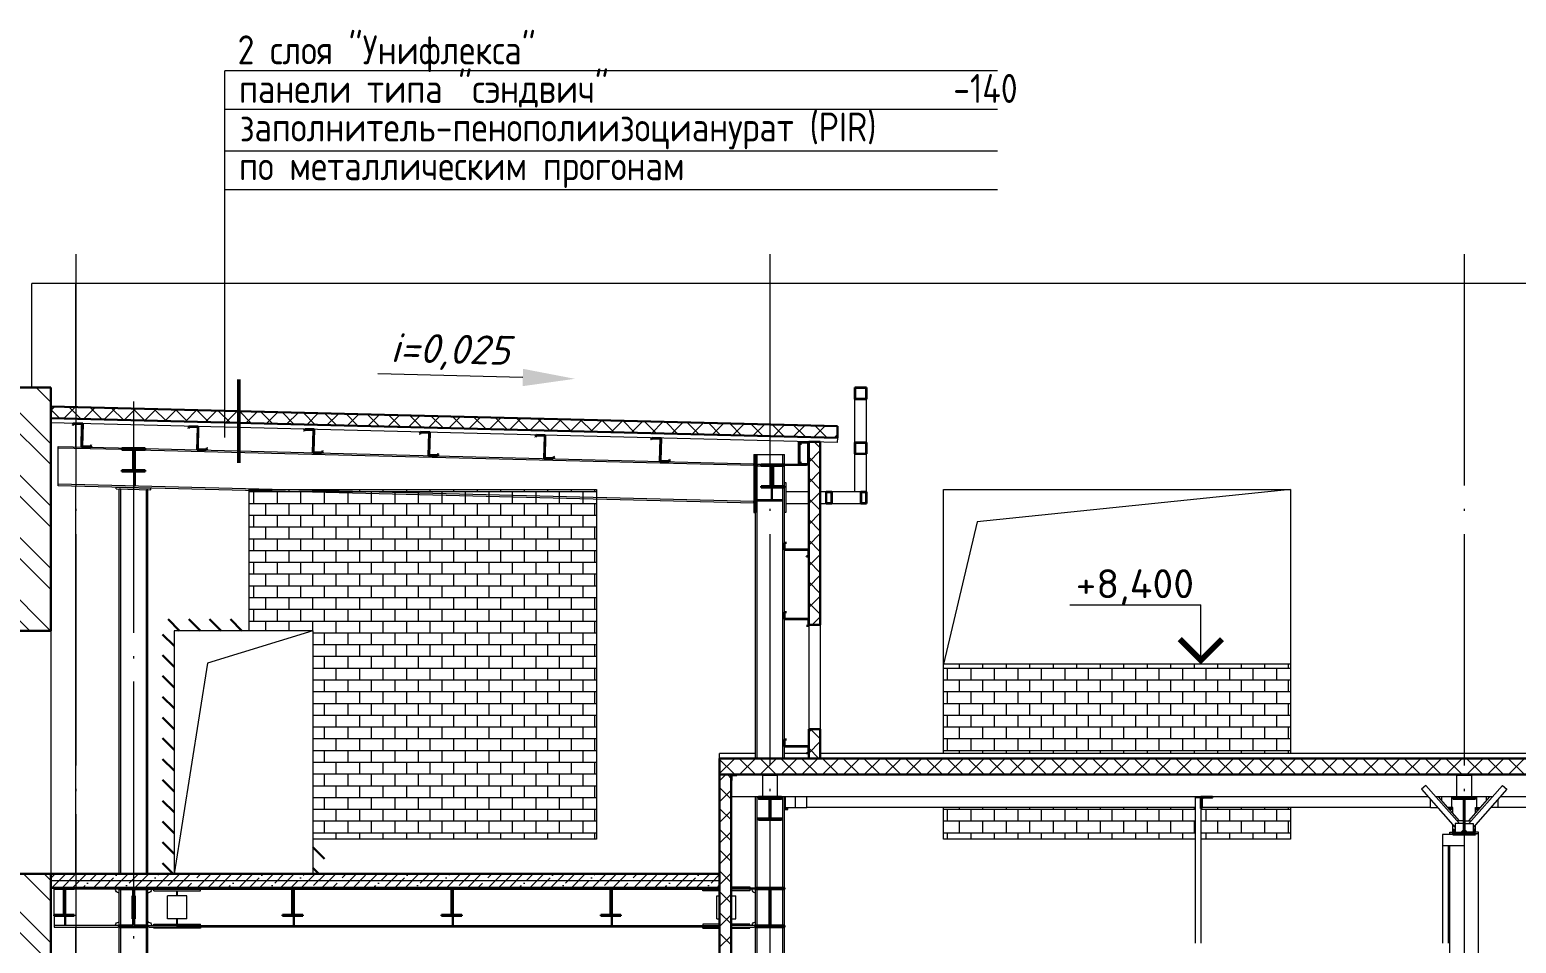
# Model space of a CAD drawing. Extents: x -965262 to 1142518, y -357520 to 71675.
# Drawn here: x -323423 to -310576, y -210171 to -202279 of the extents above; entities that cross this region are included whole.
import ezdxf

# ---------------------------------------------------------------- set-up
doc = ezdxf.new("R2010")
doc.units = 0
doc.header["$LTSCALE"] = 10
doc.linetypes.add('DOTE', pattern=[2.42, 2, -0.2, 0.02, -0.2])
doc.layers.get('0').update_dxf_attribs({"linetype": 'CONTINUOUS', "lineweight": 30})
doc.layers.add('DOTE', color=7, linetype='DOTE', lineweight=9)
doc.styles.add('GOST 2.304', font='isocpeur.ttf', dxfattribs={"width": 0.75, "height": 250})
pattern_1 = [(0, (-343532.66, -364156.34), (0, 101.6), []), (90, (-343532.66, -364156.34), (-101.6, 101.6), [101.6, -101.6])]
pattern_2 = [(45, (-343532.66, -364156.34), (-89.80256, 89.80256), []), (135, (-343532.66, -364156.34), (-89.80256, -89.80256), [])]

# ---------------------------------------------------------------- blocks, each defined once
blk = doc.blocks.new('ddd')
at = {"lineweight": 15}
for p, q in [((49952, 108785), (49852, 108785)), ((49852, 108782), (49852, 108785)), ((49852, 107885), (49852, 108782)), ((49952, 108782), (49952, 108785)), ((49952, 107885), (49952, 108782)), ((55632, 108432), (55638, 108433)), ((55637, 108247), (55632, 108432)), ((55638, 108433), (55643, 108248)), ((56632, 108457), (56638, 108458)), ((56636, 108272), (56632, 108457)), ((56638, 108458), (56642, 108273)), ((50427, 108120), (50427, 108315)), ((50427, 108315), (50433, 108315)), ((50439, 108315), (50433, 108315)), ((50433, 108315), (50433, 108120)), ((50433, 108120), (50433, 108315)), ((50439, 108120), (50439, 108315)), ((51633, 108332), (51639, 108333)), ((51638, 108147), (51633, 108332)), ((51639, 108333), (51644, 108148)), ((52633, 108357), (52639, 108358)), ((52638, 108172), (52633, 108357)), ((52639, 108358), (52644, 108173)), ((53633, 108382), (53639, 108383)), ((53637, 108197), (53633, 108382)), ((53639, 108383), (53643, 108198)), ((54632, 108407), (54638, 108408)), ((54637, 108222), (54632, 108407)), ((54638, 108408), (54643, 108223)), ((50812, 108207), (50562, 108207)), ((50562, 107445), (50562, 108207)), ((50576, 108121), (50576, 108207)), ((50798, 105582), (50798, 108207)), ((50827, 108207), (50812, 108207)), ((50812, 108207), (50812, 107707)), ((50812, 105582), (50812, 108207)), ((56087, 108259), (50827, 108127)), ((50827, 108113), (56267, 108249)), ((50827, 108207), (50827, 107707)), ((56087, 108259), (56087, 108261)), ((56087, 108261), (56187, 108261)), ((56183, 108247), (56174, 108247)), ((56174, 108247), (56174, 108073)), ((56174, 108231), (56183, 108231)), ((56837, 108277), (56187, 108261)), ((56287, 108250), (56837, 108263)), ((56837, 107937), (56837, 108277)), ((50372, 108120), (50562, 108120)), ((50372, 108114), (50372, 108120)), ((50562, 108114), (50372, 108114)), ((50427, 108120), (50433, 108120)), ((50576, 107933), (50576, 108109)), ((50666, 108091), (50675, 108091)), ((50675, 108109), (50675, 107933)), ((50762, 108121), (50797, 108121)), ((50797, 108109), (50762, 108109)), ((50797, 108121), (50797, 108109)), ((50827, 108113), (50827, 108127)), ((56174, 108091), (56183, 108091)), ((56174, 108061), (56174, 107936)), ((56183, 108061), (56183, 107936)), ((50562, 107965), (50550, 107965)), ((50550, 107965), (50550, 107705)), ((50576, 105582), (50576, 107921)), ((50666, 107951), (50675, 107951)), ((50666, 107815), (50666, 107921)), ((50675, 107921), (50675, 107815)), ((50827, 107801), (56837, 107951)), ((50827, 107787), (56837, 107937)), ((56336, 107925), (56036, 107917)), ((56037, 107902), (56036, 107917)), ((56183, 107936), (56174, 107936)), ((56337, 107910), (56336, 107925)), ((49852, 107885), (49952, 107885)), ((49855, 107885), (49852, 107885)), ((49852, 107885), (49852, 107785)), ((49855, 107885), (50252, 107885)), ((49855, 107785), (49855, 107885)), ((49855, 107885), (49855, 107785)), ((50352, 107885), (50550, 107885)), ((50675, 107815), (50666, 107815)), ((50827, 107787), (50827, 107801)), ((56337, 107910), (56037, 107902)), ((56062, 107903), (56076, 107903)), ((56062, 104585), (56062, 107903)), ((56076, 104585), (56076, 107903)), ((56298, 107909), (56312, 107909)), ((56298, 104585), (56298, 107909)), ((56312, 104585), (56312, 107909)), ((49855, 107785), (49852, 107785)), ((50252, 107785), (49855, 107785)), ((50550, 107785), (50352, 107785)), ((50550, 107705), (50562, 107705)), ((50827, 107707), (50812, 107707)), ((50377, 107385), (50377, 107379)), ((50377, 107379), (50562, 107379)), ((50562, 105745), (50562, 107385)), ((50377, 106785), (50377, 106779)), ((50377, 106779), (50562, 106779)), ((50377, 105685), (50377, 105679)), ((50377, 105679), (50562, 105679)), ((50562, 105582), (50562, 105685)), ((44356, 105349), (44318, 105316)), ((44646, 105019), (44356, 105349)), ((44622, 105250), (44622, 105435)), ((44622, 105435), (44752, 105435)), ((44727, 105019), (45018, 105349)), ((44752, 105435), (44752, 105250)), ((45018, 105349), (45055, 105316)), ((50622, 105251), (50622, 105435)), ((50622, 105435), (50752, 105435)), ((50752, 105435), (50752, 105251)), ((44318, 105316), (44609, 104985)), ((44394, 105158), (44394, 105230)), ((44646, 105044), (44465, 105250)), ((44494, 105217), (44494, 105250, 1451)), ((44579, 105158), (44579, 105250, 1451)), ((44589, 105239, 1451), (44589, 105250, 1451)), ((44622, 105250), (44752, 105250)), ((44727, 105044), (44909, 105250)), ((45055, 105316), (44764, 104985)), ((44784, 105239, 1451), (44784, 105250, 1451)), ((44794, 105158), (44794, 105250, 1451)), ((44879, 105217), (44879, 105250, 1451)), ((44979, 105158), (44979, 105230)), ((50367, 105158), (50367, 105250)), ((50367, 105158), (50367, 105250)), ((50467, 105158), (50467, 105250)), ((50552, 105158), (50552, 105250)), ((50562, 104465), (50562, 105250)), ((50576, 104465), (50576, 105250)), ((50587, 105227), (50587, 105250)), ((50587, 105227), (50683, 105227)), ((50691, 105227), (50787, 105227)), ((50787, 105250), (50787, 105227)), ((50798, 104465), (50798, 105250)), ((50812, 104139), (50812, 105250)), ((38979, 105158), (44394, 105158)), ((44394, 105158), (44458, 105158)), ((44589, 105158), (44546, 105158)), ((44589, 105152), (44551, 105152)), ((44589, 105144), (44558, 105144)), ((44589, 105142), (44560, 105142)), ((44589, 105109), (44589, 105158)), ((44784, 105109), (44784, 105158)), ((44784, 105158), (44827, 105158)), ((44784, 105152), (44822, 105152)), ((44784, 105144), (44815, 105144)), ((44784, 105142), (44814, 105142)), ((44979, 105158), (44916, 105158)), ((44979, 105158), (46955, 105158, 1451)), ((47012, 105158), (50367, 105158)), ((50467, 105158), (50367, 105158)), ((50467, 105158), (50367, 105158)), ((50552, 105158), (50467, 105158)), ((50533, 105142), (50533, 105152)), ((50533, 105152), (50562, 105152)), ((50533, 105144), (50562, 105144)), ((50562, 105142), (50533, 105142)), ((50552, 105158), (50562, 105158)), ((44589, 104946), (44589, 105008, 296)), ((44589, 104970), (44609, 104970)), ((44589, 104964), (44609, 104964, 309)), ((44684, 105019), (44609, 105019)), ((44609, 105019), (44609, 104945)), ((44684, 105044), (44624, 105044)), ((44660, 104945), (44684, 104969)), ((44679, 104964, 1376), (44684, 104964, 1451)), ((44689, 105044), (44749, 105044)), ((44689, 104969), (44689, 105019)), ((44689, 105019), (44764, 105019)), ((44713, 104945), (44689, 104969)), ((44694, 104964, 1376), (44689, 104964, 1451)), ((44764, 105019), (44764, 104945)), ((44784, 104970), (44764, 104970)), ((44784, 104964), (44764, 104964)), ((44784, 104932, 1451), (44784, 105008, 1451)), ((50577, 105067), (50797, 105067)), ((50577, 105067), (50577, 105053)), ((50577, 105055), (50587, 105055)), ((50587, 105053), (50577, 105053)), ((50787, 105055), (50797, 105055)), ((50797, 105053), (50787, 105053)), ((50797, 105067), (50797, 105053)), ((44562, 104931), (44562, 104946)), ((44562, 104946), (44609, 104946, 565)), ((44562, 101285), (44562, 104931)), ((44562, 104931), (44589, 104931, 1451)), ((44562, 104931), (44589, 104931, 1451)), ((44589, 104955), (44609, 104955, 309)), ((44609, 104945), (44660, 104945)), ((44662, 104946, 1183), (44684, 104946, 1451)), ((44671, 104955, 1243), (44684, 104955, 1451)), ((44703, 104955, 1243), (44689, 104955, 1451)), ((44712, 104946, 1183), (44689, 104946, 1451)), ((44764, 104945), (44713, 104945)), ((44784, 104955), (44764, 104955)), ((44812, 104946), (44764, 104946, 565)), ((44812, 104931), (44784, 104931, 1451)), ((44812, 104931), (44784, 104931, 1451)), ((44812, 104931), (44812, 104946)), ((44812, 104926), (44812, 104931)), ((44812, 101285), (44812, 104826)), ((50562, 104139), (50562, 104451)), ((50576, 104139), (50576, 104451)), ((50798, 104139), (50798, 104451)), ((51022, 104465), (50812, 104465)), ((50812, 104451), (51022, 104451)), ((50841, 104446), (50842, 104451)), ((51022, 104474), (50862, 104474)), ((50862, 104474), (50862, 104465)), ((50862, 104451), (50862, 104439)), ((51122, 104465), (56637, 104465)), ((56062, 104451), (51122, 104451)), ((51267, 104439), (51267, 104451)), ((52049, 104451), (52049, 104232)), ((53424, 104451), (53424, 104232)), ((54799, 104451), (54799, 104232)), ((55607, 104439), (55607, 104451)), ((56012, 104439), (56012, 104451)), ((56032, 104451), (56032, 104446)), ((56062, 104139), (56062, 104451)), ((56076, 104139), (56076, 104451)), ((56298, 104139), (56298, 104451)), ((56312, 104451), (56874, 104451)), ((56312, 104139), (56312, 104451)), ((56341, 104446), (56342, 104451)), ((56637, 104465), (56874, 104465)), ((56774, 104451), (56774, 104232)), ((56874, 104232), (56874, 104454)), ((50812, 104421), (50817, 104422)), ((50862, 104439), (51022, 104439)), ((51022, 104395), (50982, 104395)), ((50982, 104195), (50982, 104395)), ((51122, 104439), (51267, 104439)), ((51147, 104395), (51122, 104395)), ((51147, 104195), (51147, 104395)), ((52049, 104413), (52058, 104413)), ((53424, 104413), (53433, 104413)), ((54799, 104413), (54808, 104413)), ((56012, 104439), (55607, 104439)), ((55727, 104195), (55727, 104395)), ((55727, 104395), (55892, 104395)), ((55807, 104395), (55807, 104439)), ((55812, 104395), (55812, 104439)), ((55892, 104195), (55892, 104395)), ((56056, 104422), (56062, 104421)), ((56182, 104395), (56173, 104395)), ((56173, 104395), (56173, 104195)), ((56200, 104395), (56191, 104395)), ((56200, 104195), (56200, 104395)), ((56312, 104421), (56317, 104422)), ((56774, 104413), (56783, 104413)), ((50691, 104232), (50691, 104233)), ((51022, 104195), (50982, 104195)), ((51147, 104195), (51122, 104195)), ((52049, 104273), (52058, 104273)), ((52049, 104221), (52049, 104140)), ((52058, 104221), (52058, 104140)), ((53424, 104273), (53433, 104273)), ((53424, 104221), (53424, 104140)), ((53433, 104221), (53433, 104140)), ((54799, 104273), (54808, 104273)), ((54799, 104221), (54799, 104140)), ((54808, 104221), (54808, 104140)), ((55727, 104195), (55892, 104195)), ((55807, 104151), (55807, 104195)), ((55812, 104151), (55812, 104195)), ((56173, 104195), (56182, 104195)), ((56191, 104232), (56191, 104233)), ((56191, 104195), (56200, 104195)), ((56774, 104273), (56783, 104273)), ((56774, 104221), (56774, 104140)), ((56783, 104221), (56783, 104140)), ((56874, 104221), (56874, 104125)), ((50562, 101285), (50562, 104125)), ((50576, 101285), (50576, 104125)), ((50798, 101285), (50798, 104125)), ((50817, 104169), (50812, 104169)), ((50812, 104139), (51022, 104139)), ((50822, 104125), (50812, 104135)), ((50812, 101285), (50812, 104125)), ((51022, 104125), (50822, 104125)), ((50842, 104139), (50841, 104144)), ((50862, 104139), (50862, 104151)), ((50862, 104151), (51022, 104151)), ((50862, 104116), (50862, 104125)), ((51022, 104116), (50862, 104116)), ((51122, 104151), (51267, 104151)), ((55807, 104139), (51122, 104139)), ((51122, 104125), (55807, 104125)), ((51267, 104116), (51122, 104116)), ((51267, 104151), (51267, 104139)), ((51267, 104116), (51267, 104125)), ((52058, 104140), (52049, 104140)), ((53433, 104140), (53424, 104140)), ((54808, 104140), (54799, 104140)), ((56012, 104151), (55607, 104151)), ((55607, 104139), (55607, 104151)), ((55607, 104125), (55607, 104116)), ((55607, 104116), (56012, 104116)), ((55807, 104139), (55812, 104139)), ((55807, 104125), (55807, 104139)), ((55807, 104125), (55812, 104125)), ((56062, 104139), (55812, 104139)), ((55812, 104139), (55812, 104125)), ((56052, 104125), (55812, 104125)), ((56012, 104139), (56012, 104151)), ((56012, 104116), (56012, 104125)), ((56032, 104144), (56032, 104139)), ((56062, 104135), (56052, 104125)), ((56062, 104169), (56056, 104169)), ((56062, 101165), (56062, 104125)), ((56076, 101174, 1451), (56076, 104125)), ((56298, 101174, 1451), (56298, 104125)), ((56317, 104169), (56312, 104169)), ((56312, 104139), (56874, 104139)), ((56322, 104125), (56312, 104135)), ((56312, 101165), (56312, 104125)), ((56874, 104125), (56322, 104125)), ((56342, 104139), (56341, 104144)), ((56783, 104140), (56774, 104140))]:
    blk.add_line(p, q, dxfattribs=at)
for p, q in [((49952, 108785), (49852, 108785)), ((49852, 108785), (49852, 108685)), ((49854, 108783), (49949, 108783)), ((49854, 108687), (49854, 108783)), ((49949, 108687), (49854, 108687)), ((49949, 108783), (49949, 108687)), ((49952, 108685), (49952, 108785)), ((49852, 108685), (49952, 108685)), ((55627, 108450), (55703, 108452)), ((55632, 108252), (55627, 108450)), ((55701, 108447), (55632, 108445)), ((55632, 108445), (55637, 108247)), ((55711, 108436), (55701, 108447)), ((55703, 108452), (55715, 108439)), ((55715, 108439), (55711, 108436)), ((56626, 108475), (56702, 108477)), ((56631, 108277), (56626, 108475)), ((56700, 108472), (56632, 108470)), ((56632, 108470), (56636, 108272)), ((56710, 108461), (56700, 108472)), ((56702, 108477), (56714, 108464)), ((56714, 108464), (56710, 108461)), ((49952, 108312), (49852, 108312)), ((49852, 108312), (49852, 108212)), ((49854, 108309), (49949, 108309)), ((49854, 108214), (49854, 108309)), ((49949, 108309), (49949, 108214)), ((49952, 108212), (49952, 108312)), ((50352, 108305), (50352, 108130)), ((50357, 108305), (50357, 108130)), ((50362, 108315), (50417, 108315)), ((50362, 108310), (50417, 108310)), ((50422, 108305), (50422, 108290)), ((50427, 108305), (50427, 108290)), ((51628, 108350), (51704, 108352)), ((51633, 108152), (51628, 108350)), ((51702, 108347), (51633, 108345)), ((51633, 108345), (51638, 108147)), ((51712, 108336), (51702, 108347)), ((51704, 108352), (51716, 108339)), ((51716, 108339), (51712, 108336)), ((52628, 108375), (52704, 108377)), ((52633, 108177), (52628, 108375)), ((52701, 108372), (52633, 108370)), ((52633, 108370), (52638, 108172)), ((52712, 108361), (52701, 108372)), ((52704, 108377), (52715, 108364)), ((52715, 108364), (52712, 108361)), ((53627, 108400), (53703, 108402)), ((53632, 108202), (53627, 108400)), ((53701, 108397), (53632, 108395)), ((53632, 108395), (53637, 108197)), ((53711, 108386), (53701, 108397)), ((53703, 108402), (53715, 108389)), ((53715, 108389), (53711, 108386)), ((54627, 108425), (54703, 108427)), ((54632, 108227), (54627, 108425)), ((54701, 108422), (54632, 108420)), ((54632, 108420), (54637, 108222)), ((54711, 108411), (54701, 108422)), ((54703, 108427), (54715, 108414)), ((54715, 108414), (54711, 108411)), ((49852, 108212), (49952, 108212)), ((49949, 108214), (49854, 108214)), ((50422, 108290), (50427, 108290)), ((52550, 108184), (52554, 108187)), ((52562, 108171), (52550, 108184)), ((52554, 108187), (52564, 108176)), ((52638, 108172), (52562, 108171)), ((52564, 108176), (52633, 108177)), ((53550, 108209), (53553, 108212)), ((53561, 108196), (53550, 108209)), ((53553, 108212), (53564, 108201)), ((53637, 108197), (53561, 108196)), ((53564, 108201), (53632, 108202)), ((54549, 108234), (54553, 108237)), ((54561, 108221), (54549, 108234)), ((54553, 108237), (54563, 108226)), ((54637, 108222), (54561, 108221)), ((54563, 108226), (54632, 108227)), ((55549, 108259), (55553, 108262)), ((55561, 108246), (55549, 108259)), ((55553, 108262), (55563, 108251)), ((55637, 108247), (55561, 108246)), ((55563, 108251), (55632, 108252)), ((56087, 108249), (56087, 108261)), ((56087, 108261), (56287, 108261)), ((56183, 108249), (56087, 108249)), ((56183, 108073), (56183, 108249)), ((56287, 108249), (56191, 108249)), ((56191, 108249), (56191, 108073)), ((56287, 108261), (56287, 108249)), ((56549, 108284), (56552, 108287)), ((56560, 108271), (56549, 108284)), ((56552, 108287), (56563, 108276)), ((56636, 108272), (56560, 108271)), ((56563, 108276), (56631, 108277)), ((50362, 108125), (50417, 108125)), ((50362, 108120), (50417, 108120)), ((50422, 108145), (50427, 108145)), ((50422, 108145), (50422, 108130)), ((50427, 108145), (50427, 108130)), ((50562, 108109), (50562, 108121)), ((50562, 108121), (50762, 108121)), ((50658, 108109), (50562, 108109)), ((50658, 107933), (50658, 108109)), ((50762, 108109), (50666, 108109)), ((50666, 108109), (50666, 107933)), ((50762, 108121), (50762, 108109)), ((51550, 108159), (51554, 108162)), ((51562, 108146), (51550, 108159)), ((51554, 108162), (51564, 108151)), ((51638, 108147), (51562, 108146)), ((51564, 108151), (51633, 108152)), ((56087, 108061), (56087, 108073)), ((56087, 108073), (56183, 108073)), ((56087, 108061), (56287, 108061)), ((56191, 108073), (56287, 108073)), ((56287, 108073), (56287, 108061)), ((50562, 107921), (50562, 107933)), ((50562, 107933), (50658, 107933)), ((50562, 107921), (50762, 107921)), ((50666, 107933), (50762, 107933)), ((50762, 107933), (50762, 107921)), ((49852, 107885), (49852, 107785)), ((49902, 107885), (49852, 107885)), ((49854, 107883), (49899, 107883)), ((49854, 107787), (49854, 107883)), ((49899, 107787), (49854, 107787)), ((49899, 107883), (49899, 107787)), ((49902, 107785), (49902, 107885)), ((50152, 107885), (50152, 107785)), ((50202, 107885), (50152, 107885)), ((50154, 107883), (50200, 107883)), ((50154, 107787), (50154, 107883)), ((50200, 107787), (50154, 107787)), ((50200, 107883), (50200, 107787)), ((50202, 107785), (50202, 107885)), ((49852, 107785), (49902, 107785)), ((50152, 107785), (50202, 107785)), ((50543, 107445), (50543, 107444)), ((50562, 107445), (50543, 107445)), ((50543, 107444), (50560, 107444)), ((50560, 107444), (50560, 107387)), ((50562, 107385), (50562, 107445)), ((50560, 107387), (50352, 107387)), ((50352, 107387), (50352, 107327)), ((50352, 107327), (50371, 107327)), ((50353, 107328), (50353, 107385)), ((50353, 107385), (50562, 107385)), ((50371, 107328), (50353, 107328)), ((50371, 107327), (50371, 107328)), ((50560, 106787), (50352, 106787)), ((50352, 106787), (50352, 106727)), ((50353, 106728), (50353, 106785)), ((50353, 106785), (50562, 106785)), ((50543, 106845), (50543, 106844)), ((50562, 106845), (50543, 106845)), ((50543, 106844), (50560, 106844)), ((50560, 106844), (50560, 106787)), ((50562, 106785), (50562, 106845)), ((50352, 106727), (50371, 106727)), ((50371, 106728), (50353, 106728)), ((50371, 106727), (50371, 106728)), ((50543, 105745), (50543, 105744)), ((50562, 105745), (50543, 105745)), ((50543, 105744), (50560, 105744)), ((50560, 105744), (50560, 105687)), ((50562, 105685), (50562, 105745)), ((50560, 105687), (50352, 105687)), ((50352, 105687), (50352, 105627)), ((50352, 105627), (50371, 105627)), ((50353, 105628), (50353, 105685)), ((50353, 105685), (50562, 105685)), ((50371, 105628), (50353, 105628)), ((50371, 105627), (50371, 105628)), ((50972, 105438), (50972, 105442)), ((50972, 105442), (51022, 105442)), ((51018, 105438), (50972, 105438)), ((51018, 105438), (51018, 105392)), ((51018, 105392), (51022, 105392)), ((51022, 105442), (51022, 105392)), ((44589, 105239, 1451), (44589, 105233, 1451)), ((44684, 105233, 1451), (44684, 104932, 1451)), ((44689, 105233, 1451), (44689, 104932, 1451)), ((44784, 105239, 1451), (44784, 105233, 1451)), ((50587, 105251), (50787, 105251)), ((50587, 105251), (50587, 105239)), ((50683, 105239), (50587, 105239)), ((50683, 105063), (50683, 105239)), ((50787, 105239), (50691, 105239)), ((50691, 105239), (50691, 105063)), ((50787, 105251), (50787, 105239)), ((50587, 105051), (50587, 105063)), ((50587, 105063), (50683, 105063)), ((50787, 105051), (50587, 105051)), ((50691, 105063), (50787, 105063)), ((50787, 105063), (50787, 105051)), ((44589, 104932, 1451), (44589, 104926, 1451)), ((44784, 104932, 1451), (44784, 104926, 1451)), ((50562, 104454), (50562, 104465)), ((50562, 104465), (50812, 104465)), ((50562, 104451), (50562, 104454)), ((50682, 104451), (50562, 104451)), ((50682, 104139), (50682, 104451)), ((50812, 104451), (50691, 104451)), ((50691, 104139), (50691, 104451)), ((50812, 104465), (50812, 104451)), ((51974, 104454), (51974, 104465)), ((51974, 104465), (52149, 104465)), ((52058, 104454), (51974, 104454)), ((52058, 104232), (52058, 104454)), ((52149, 104454), (52065, 104454)), ((52065, 104454), (52065, 104232)), ((52149, 104465), (52149, 104454)), ((53349, 104454), (53349, 104465)), ((53349, 104465), (53524, 104465)), ((53433, 104454), (53349, 104454)), ((53433, 104232), (53433, 104454)), ((53524, 104454), (53440, 104454)), ((53440, 104454), (53440, 104232)), ((53524, 104465), (53524, 104454)), ((54724, 104454), (54724, 104465)), ((54724, 104465), (54899, 104465)), ((54808, 104454), (54724, 104454)), ((54808, 104232), (54808, 104454)), ((54899, 104454), (54815, 104454)), ((54815, 104454), (54815, 104232)), ((54899, 104465), (54899, 104454)), ((56062, 104465), (56062, 104451)), ((56312, 104465), (56062, 104465)), ((56182, 104451), (56062, 104451)), ((56182, 104139), (56182, 104451)), ((56312, 104451), (56191, 104451)), ((56191, 104451), (56191, 104139)), ((56312, 104465), (56312, 104451)), ((56699, 104454), (56699, 104465)), ((56699, 104465), (56874, 104465)), ((56783, 104454), (56699, 104454)), ((56783, 104232), (56783, 104454)), ((56874, 104454), (56790, 104454)), ((56790, 104454), (56790, 104232)), ((56874, 104465), (56874, 104454)), ((51974, 104221), (51974, 104232)), ((51974, 104232), (52058, 104232)), ((51974, 104221), (52149, 104221)), ((52065, 104232), (52149, 104232)), ((52149, 104232), (52149, 104221)), ((53349, 104221), (53349, 104232)), ((53349, 104232), (53433, 104232)), ((53349, 104221), (53524, 104221)), ((53440, 104232), (53524, 104232)), ((53524, 104232), (53524, 104221)), ((54724, 104221), (54724, 104232)), ((54724, 104232), (54808, 104232)), ((54724, 104221), (54899, 104221)), ((54815, 104232), (54899, 104232)), ((54899, 104232), (54899, 104221)), ((56699, 104221), (56699, 104232)), ((56699, 104232), (56783, 104232)), ((56699, 104221), (56874, 104221)), ((56790, 104232), (56874, 104232)), ((56874, 104232), (56874, 104221)), ((50562, 104125), (50562, 104139)), ((50562, 104139), (50682, 104139)), ((50812, 104125), (50562, 104125)), ((50691, 104139), (50812, 104139)), ((50812, 104139), (50812, 104125)), ((56062, 104125), (56062, 104139)), ((56062, 104139), (56182, 104139)), ((56312, 104125), (56062, 104125)), ((56191, 104139), (56312, 104139)), ((56312, 104139), (56312, 104125))]:
    blk.add_line(p, q)
at = {"lineweight": -2}
for p, q in [((56191, 108247), (56267, 108249)), ((50577, 107815), (50797, 107815)), ((50577, 107815), (50577, 107803)), ((50577, 107803), (50797, 107803)), ((50797, 107815), (50797, 107803))]:
    blk.add_line(p, q, dxfattribs=at)
at = {"extrusion": (1.83697e-16, 0, -1)}
for p, q in [((44589, 105239, 1451), (44784, 105239, 1451)), ((44589, 105233, 1451), (44784, 105233, 1451)), ((44589, 104932, 1451), (44784, 104932, 1451)), ((44589, 104926, 1451), (44784, 104926, 1451))]:
    blk.add_line(p, q, dxfattribs=at)
for centre, radius, start, end in [((50362, 108305), 10, 90, 180), ((50362, 108305), 5, 90, 180), ((50417, 108305), 10, 0, 90), ((50417, 108305), 5, 0, 90), ((50362, 108130), 10, 180, 270), ((50362, 108130), 5, 180, 270), ((50417, 108130), 10, 270, 0), ((50417, 108130), 5, 270, 0)]:
    blk.add_arc(centre, radius, start, end)
at = {"lineweight": 15}
for centre, start, end in [((50812, 104451), 280, 350), ((56062, 104451), 190, 260), ((56312, 104451), 280, 350), ((50812, 104139), 10, 80), ((56062, 104139), 100, 170), ((56312, 104139), 10, 80)]:
    blk.add_arc(centre, 30, start, end, dxfattribs=at)

msp = doc.modelspace()

# ---------------------------------------------------------------- hatches: boundary and pattern name
at = {"lineweight": 15}
h = msp.add_hatch(dxfattribs=at)
h.set_pattern_fill('ANSI32', color=4, scale=40, angle=90)
h.set_pattern_definition([(135, (-343532.66, -367864.93), (-269.4077, -269.4077), []), (135, (-343532.66, -367685.32), (-269.4077, -269.4077), [])])
h.paths.add_polyline_path([(-323241, -207471.2), (-323241, -205371.2), (-323641, -205371.2), (-323641, -206351.2), (-323491, -206351.2), (-323491, -206571.2), (-323641, -206571.2), (-323641, -207471.2)])
h.paths.add_polyline_path([(-323641, -216171.2), (-323241, -216171.2), (-323241, -209571.2), (-323641, -209571.2)])
h = msp.add_hatch(dxfattribs=at)
h.set_pattern_fill('ANSI37', color=30, scale=40)
h.set_pattern_definition(pattern_2)
h.paths.add_polyline_path([(-323237.5, -205534.2), (-323240, -205634.2), (-316443.5, -205804.1), (-316441, -205704.1)])
h = msp.add_hatch(dxfattribs=at)
h.set_pattern_fill('ANSI37', color=30, scale=40)
h.set_pattern_definition([(45, (-293231.45, -208417.61), (-89.80256, 89.80256), []), (135, (-293231.45, -208417.61), (-89.80256, -89.80256), [])])
h.paths.add_polyline_path([(-316591, -208321.2), (-316691, -208321.2), (-316691, -208574.2), (-316591, -208574.2)])
h.paths.add_polyline_path([(-316691, -207421.2), (-316591, -207421.2), (-316591, -205840.4), (-316691, -205840.4)])
h = msp.add_hatch(dxfattribs=at)
h.set_pattern_fill('AR-B816', color=1, scale=0.5)
h.set_pattern_definition(pattern_1)
h.paths.add_polyline_path([(-320976, -207471.2), (-320976, -209271.2), (-318526, -209271.2), (-318526, -206251.2), (-321526, -206251.2), (-321526, -207471.2)])
h = msp.add_hatch()
h.set_pattern_fill('ANSI31', color=3, scale=40, angle=90)
h.set_pattern_definition([(135, (-288184.66, -209624.3), (-89.80256, -89.80256), [])])
h.paths.add_polyline_path([(-322276, -209571.2), (-320876, -209571.2), (-320876, -209671.2), (-322276, -209671.2)])
h.paths.add_polyline_path([(-322276, -207371.2), (-321526, -207371.2), (-321526, -207471.2), (-322176, -207471.2), (-322176, -209571.2), (-320976, -209571.2), (-320976, -209271.2), (-320876, -209271.2), (-320876, -209671.2), (-322276, -209671.2)])
h = msp.add_hatch(dxfattribs=at)
h.set_pattern_fill('AR-B816', color=1, scale=0.5)
h.set_pattern_definition(pattern_1)
h.paths.add_polyline_path([(-315526, -207761.2), (-312526, -207761.2), (-312526, -209271.2), (-315526, -209271.2)])
h.paths.add_polyline_path([(-315526, -208998.8), (-312526, -208998.8), (-312526, -208531.2), (-315526, -208531.2)])
h.paths.add_polyline_path([(-313301, -209271.2), (-313351, -209271.2), (-313351, -208998.8), (-313301, -208998.8)])
h = msp.add_hatch(dxfattribs=at)
h.set_pattern_fill('ANSI37', color=30, scale=40)
h.set_pattern_definition([(45, (-343532.66, -367864.93), (-89.80256, 89.80256), []), (135, (-343532.66, -367864.93), (-89.80256, -89.80256), [])])
h.paths.add_polyline_path([(-317461, -208714.2), (-286441, -208714.2), (-286441, -208574.2), (-317461, -208574.2)])
h = msp.add_hatch(dxfattribs=at)
h.set_pattern_fill('ANSI37', color=30, scale=40)
h.set_pattern_definition(pattern_2)
h.paths.add_polyline_path([(-317461, -216171.2), (-317361, -216171.2), (-317361, -208714.2), (-317461, -208714.2)])
h = msp.add_hatch(dxfattribs=at)
h.set_pattern_fill('ANSI35', color=256, scale=20)
h.set_pattern_definition([(45, (-343532.66, -364156.34), (-89.80256, 89.80256), []), (45, (-343442.86, -364156.34), (-89.80256, 89.80256), [158.75, -31.75, 0, -31.75])])
h.paths.add_polyline_path([(-323241, -209571.2), (-317461, -209571.2), (-317461, -209631.2), (-323241, -209631.2)])
h.paths.add_polyline_path([(-323241, -209631.2), (-317461, -209631.2), (-317461, -209691.2), (-322976, -209691.2), (-323213.5, -209691.2), (-323241, -209691.2)])

# ---------------------------------------------------------------- linework, layer by layer
for p, q in [((-321738.5, -205800.7, -4711.1), (-321738.5, -202634.4, -4711.1)), ((-315060.1, -202634.4, -4711.1), (-321738.5, -202634.4, -4711.1)), ((-315060.1, -202968.1, -4711.1), (-321738.5, -202968.1, -4711.1)), ((-315060.1, -203327.4, -4711.1), (-321738.5, -203327.4, -4711.1)), ((-315060.1, -203661.1, -4711.1), (-321738.5, -203661.1, -4711.1)), ((-323406, -205371.2, -3259.8), (-323406, -204471.2, -3259.8)), ((-286921, -204471.2, -3259.8), (-323406, -204471.2, -3259.8)), ((-323026, -205539.5, -3259.8), (-323026, -204471.2, -3259.8)), ((-323026, -205882.6, -3259.8), (-323026, -205684.6, -3259.8)), ((-323026, -209571.2, -3259.8), (-323026, -206222.7, -3259.8)), ((-312526, -206251.2, -4711.1), (-315236.6, -206531, -4711.1)), ((-315236.6, -206531, -4711.1), (-315526, -207761.2, -4711.1)), ((-313301.5, -207761.2, -4711.1), (-313301.5, -207248.1, -4711.1)), ((-320976, -207471.2, -3259.8), (-321886.6, -207751, -3259.8)), ((-321886.6, -207751, -3259.8), (-322176, -209571.2, -3259.8)), ((-312526, -207761.2, -4711.1), (-315526, -207761.2, -4711.1)), ((-317357, -208906.2, -4711.1), (-317357, -208718.2, -4711.1)), ((-311026, -209230.2, -3259.8), (-311213.5, -209230.2, -3259.8)), ((-311213.5, -209230.2, -3259.8), (-311213.5, -209330.2, -3259.8)), ((-311026, -209230.2, -3259.8), (-311026, -209330.2, -3259.8)), ((-311026, -209330.2, -3259.8), (-311213.5, -209330.2, -3259.8)), ((-317461, -209631.2, -4711.1), (-323241, -209631.2, -4711.1)), ((-323026, -216171.2, -3259.8), (-323026, -210031.2, -3259.8))]:
    msp.add_line(p, q, dxfattribs=at)
at = {"lineweight": 15, "ltscale": 100}
msp.add_line((-319162.2, -205283.7, -4711.1), (-320415.6, -205252.4, -4711.1), dxfattribs=at)
at = {"color": 4, "extrusion": (-1.83697e-16, 0, -1)}
msp.add_line((-323241, -205371.2, -4711.1), (-323641, -205371.2, -4678), dxfattribs=at)
at = {"color": 4}
for p, q in [((-323241, -207471.2, -4711.1), (-323241, -205371.2, -4711.1)), ((-323641, -207471.2, -4711.1), (-323241, -207471.2, -4711.1)), ((-323641, -209571.2, -3259.8), (-323241, -209571.2, -4711.1)), ((-323241, -216171.2, -4711.1), (-323241, -209571.2, -4711.1))]:
    msp.add_line(p, q, dxfattribs=at)
at = {"lineweight": 50}
msp.add_line((-321616.6, -205299.7, -4711.1), (-321616.6, -206019.4, -4711.1), dxfattribs=at)
at = {"color": 30}
for p, q in [((-323237.5, -205534.2, -4711.1), (-323240, -205634.2, -4711.1)), ((-316441, -205704.1, -4711.1), (-323237.5, -205534.2, -4711.1)), ((-316443.5, -205804.1, -4711.1), (-323240, -205634.2, -4711.1)), ((-316441, -205704.1, -4711.1), (-316443.5, -205804.1, -4711.1)), ((-316691, -205840.4, -5476.6), (-316691, -207421.2, -4174.3)), ((-316591, -205840.4, -5476.6), (-316691, -205840.4, -5476.6)), ((-316591, -205840.4, -5476.6), (-316591, -207421.2, -4174.3)), ((-316691, -208321.2, -3432.8), (-316691, -208574.2, -3224.4)), ((-316591, -208321.2, -3432.8), (-316591, -208574.2, -3224.4)), ((-317461, -208714.2, -4711.1), (-317461, -208574.2, -3259.8)), ((-316591, -208574.2, -3259.8), (-316691, -208574.2, -3259.8)), ((-317461, -216171.2, -4711.1), (-317461, -208714.2, -4711.1)), ((-317361, -216171.2, -4711.1), (-317361, -208714.2, -4711.1))]:
    msp.add_line(p, q, dxfattribs=at)
at = {"color": 30, "lineweight": 15}
for p, q in [((-323240, -205634.2, -4711.1), (-323241, -205674.2, -4711.1)), ((-316444.5, -205844.1, -4711.1), (-323241, -205674.2, -4711.1)), ((-316443.5, -205804.1, -4711.1), (-316444.5, -205844.1, -4711.1)), ((-316691, -207421.2, -3259.8), (-316691, -208321.2, -3259.8)), ((-316591, -207421.2, -3259.8), (-316591, -208321.2, -3259.8)), ((-317461, -208575.5, -4724.5), (-317461, -208531.2, -3259.8))]:
    msp.add_line(p, q, dxfattribs=at)
at = {"lineweight": 15, "ltscale": 0.3}
msp.add_line((-314433.9, -207248.1, -4711.1), (-313301.5, -207248.1, -4711.1), dxfattribs=at)
at = {"color": 4, "lineweight": 15}
msp.add_line((-323241, -207471.2, -4711.1), (-323241, -209571.2, -4711.1), dxfattribs=at)
at = {"lineweight": 15, "extrusion": (-1.83697e-16, 0, -1)}
for p, q in [((-320976, -207471.2, -3259.8), (-322176, -207471.2, -3259.8)), ((-317091, -208906.2, -3259.8), (-317357, -208906.2, -4711.1)), ((-311336.7, -208906.2, -3259.8), (-316961, -208906.2, -3259.8)), ((-311091, -208906.2, -3259.8), (-311270.1, -208906.2, -3259.8)), ((-310782, -208906.2, -3259.8), (-310961, -208906.2, -3259.8)), ((-305336.7, -208906.2, -3259.8), (-310715.4, -208906.2, -3259.8)), ((-320976, -209571.2, -3259.8), (-322176, -209571.2, -3259.8))]:
    msp.add_line(p, q, dxfattribs=at)
at = {"lineweight": 15, "ltscale": 100, "extrusion": (0, -1, 0)}
for p, q in [((-322176, -207471.2, -4711.1), (-322176, -209571.2, -4711.1)), ((-320976, -207471.2, -4711.1), (-320976, -209571.2, -4711.1))]:
    msp.add_line(p, q, dxfattribs=at)
at = {"color": 30, "extrusion": (-1.83697e-16, 0, -1)}
for p, q in [((-316591, -207421.2, -3259.8), (-316691, -207421.2, -3259.8)), ((-316591, -208321.2, -3259.8), (-316691, -208321.2, -3259.8)), ((-286441, -208574.2, -3259.8), (-317461, -208574.2, -3259.8)), ((-286441, -208714.2, -3259.8), (-317461, -208714.2, -3259.8))]:
    msp.add_line(p, q, dxfattribs=at)
at = {"color": 30, "lineweight": 15, "extrusion": (-1.83697e-16, 0, -1)}
for p, q in [((-317151, -208531.2, -3259.8), (-317461, -208531.2, -3259.8)), ((-316691, -208531.2, -3259.8), (-316901, -208531.2, -3259.8)), ((-286441, -208531.2, -3259.8), (-316591, -208531.2, -3259.8))]:
    msp.add_line(p, q, dxfattribs=at)
at = {"color": 3, "lineweight": 15}
for p, q in [((-313351, -208913.2, -4711.1), (-313351, -210171.2, -4711.1)), ((-313351, -208913.2, -4711.1), (-313301, -208913.2, -3259.8)), ((-313301, -208913.2, -4711.1), (-313301, -210171.2, -4711.1)), ((-311213.5, -209330.2, -4711.1), (-311213.5, -210171.2, -4711.1)), ((-311163.5, -209330.2, -4711.1), (-311163.5, -210171.2, -4711.1))]:
    msp.add_line(p, q, dxfattribs=at)
for p, q in [((-313301, -208906.2, -3259.8), (-313301, -209006.2, -3259.8)), ((-313301, -208906.2, -3259.8), (-313201, -208906.2, -3259.8)), ((-313298, -209006.2, -3259.8), (-313301, -209006.2, -3259.8)), ((-313294, -208925.2, -3259.8), (-313294, -209002.2, -3259.8)), ((-313282, -208913.2, -3259.8), (-313205, -208913.2, -3259.8)), ((-313201, -208906.2, -3259.8), (-313201, -208909.2, -3259.8))]:
    msp.add_line(p, q)
at = {"color": 30, "lineweight": 15, "elevation": -3259.8}
for points in [[(-316591, -207421.2), (-316591, -205840.4), (-316691, -205840.4), (-316691, -207421.2)], [(-316691, -208321.2), (-316691, -208574.2), (-316591, -208574.2), (-316591, -208321.2)]]:
    msp.add_lwpolyline(points, dxfattribs=at)
at = {"lineweight": 15, "elevation": -4711.1}
for points in [[(-321526, -207471.2), (-321526, -206251.2), (-318526, -206251.2), (-318526, -209271.2), (-320976, -209271.2)], [(-315526, -208531.2), (-315526, -206251.2), (-312526, -206251.2), (-312526, -208531.2)], [(-313351, -209271.2), (-315526, -209271.2), (-315526, -208998.8)], [(-312526, -208998.8), (-312526, -209271.2), (-313301, -209271.2)]]:
    msp.add_lwpolyline(points, dxfattribs=at)
at = {"lineweight": 15, "const_width": 50, "elevation": -4711.1}
msp.add_lwpolyline([(-313483.8, -207543.5), (-313301.5, -207725.8), (-313119.2, -207543.5)], dxfattribs=at)
at = {"elevation": -4711.1}
msp.add_lwpolyline([(-317461, -209691.2), (-323241, -209691.2), (-323241, -209571.2), (-317461, -209571.2)], close=True, dxfattribs=at)
for centre, radius, start, end in [((-313298, -209002.2, -3259.8), 4, 270, 0), ((-313282, -208925.2, -3259.8), 12, 90, 180), ((-313205, -208909.2, -3259.8), 4, 270, 0)]:
    msp.add_arc(centre, radius, start, end)
at = {"lineweight": 15, "ltscale": 100}
msp.add_solid([(-319160.3, -205208.7, -4711.1), (-319164, -205358.7, -4711.1), (-318712.3, -205294.9, -4711.1)], dxfattribs=at)
at = {"layer": 'DOTE', "ltscale": 100, "extrusion": (0, -1, 0)}
for p, q in [((-323026, -204216.9, -4711.1), (-323026, -218584.6, -4711.1)), ((-317026, -204216.9, -4711.1), (-317026, -218784.6, -4711.1)), ((-311026, -204216.9, -4711.1), (-311026, -218784.6, -4711.1)), ((-322526, -205490, -4711.1), (-322526, -217236.1, -4711.1))]:
    msp.add_line(p, q, dxfattribs=at)

# ---------------------------------------------------------------- block references
at = {"lineweight": 15, "xscale": -1}
msp.add_blockref('ddd', (-266339.4, -314156.3, -4711.1), dxfattribs=at)

# ---------------------------------------------------------------- texts
at = {"style": 'GOST 2.304', "width": 0.85}
for s, p in [('2 слоя "Унифлекса"', (-321626.6, -202578, -4711.1)), ('панели типа "сэндвич"                      -140', (-321614.9, -202911.7, -4711.1)), ('заполнитель-пенополиизоцианурат (PIR)', (-321607.5, -203244.5, -4711.1)), ('по металлическим прогонам', (-321614.9, -203579.1, -4711.1))]:
    msp.add_text(s, height=250, dxfattribs=at).set_placement(p)
at = {"ltscale": 25, "insert": (-319789.2, -205066.5, -4711.1), "char_height": 250, "width": 828.736, "attachment_point": 5, "rotation": 358.56771, "style": 'GOST 2.304'}
msp.add_mtext('{\\fISOCPEUR|b0|i1|c204|p34;\\W1;i=0,025}', dxfattribs=at)
at = {"insert": (-313872.6, -207094.2, -4711.1), "char_height": 250, "width": 1000, "attachment_point": 5, "style": 'GOST 2.304'}
msp.add_mtext('{\\W1.05;+8,400}', dxfattribs=at)

doc.saveas('drawing.dxf')
